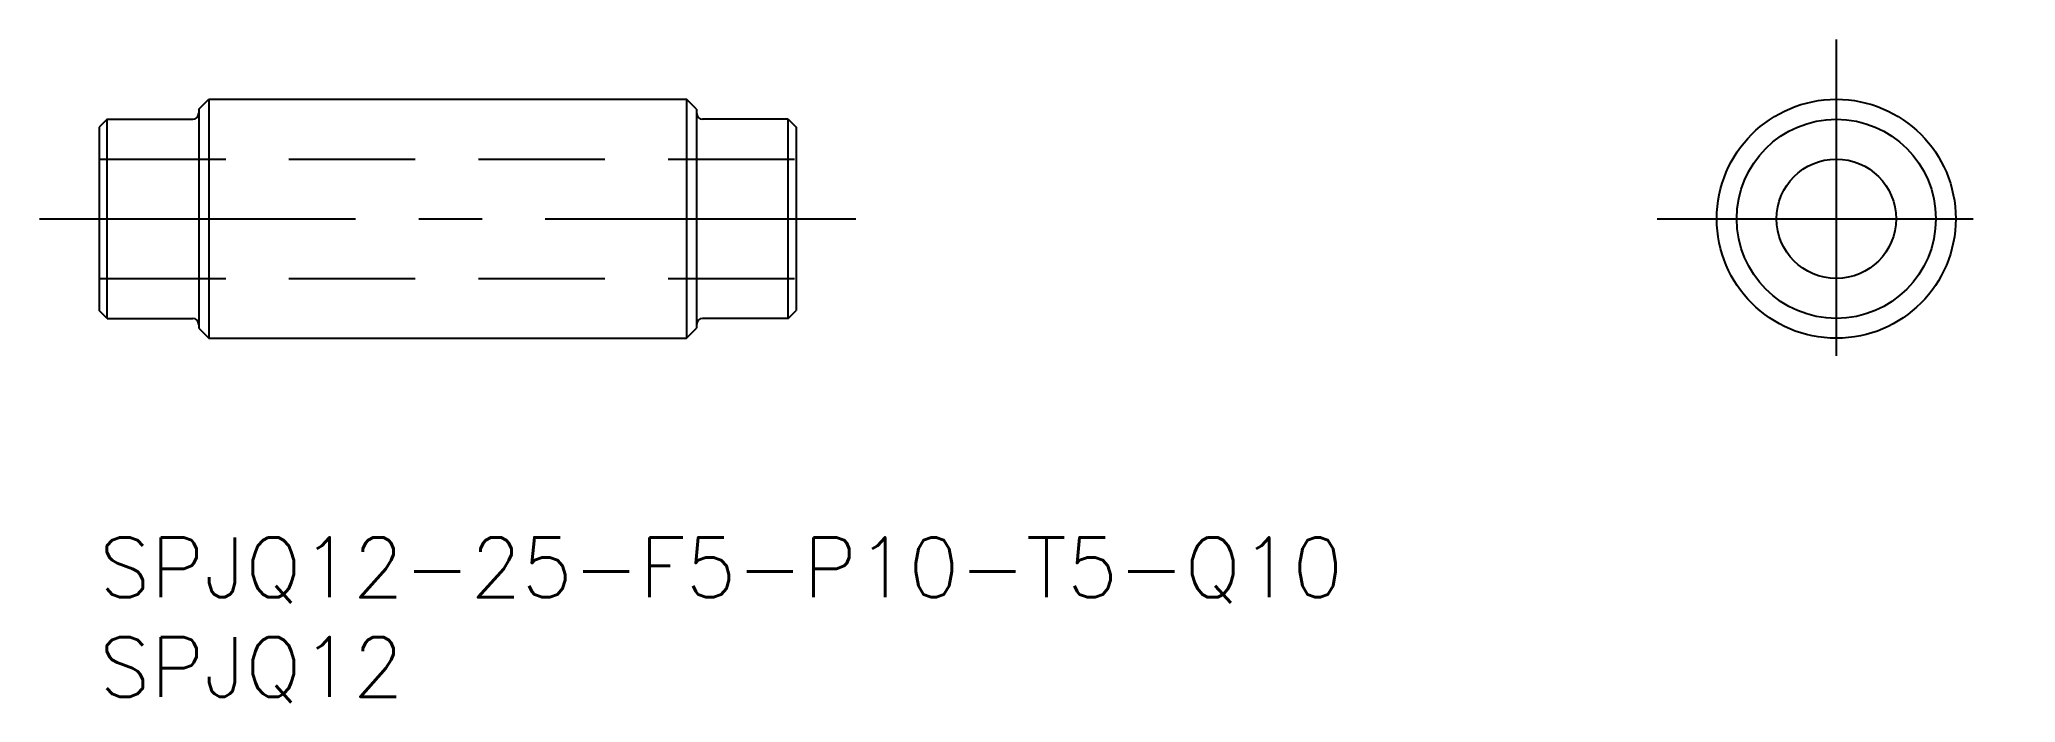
# Model space of a CAD drawing. Extents: x -3 to 96.2, y -8.3 to 25.
import ezdxf

# ---------------------------------------------------------------- set-up
doc = ezdxf.new("R2010")
doc.units = 0
doc.header["$LTSCALE"] = 0.5
doc.linetypes.add('CENTER', pattern=[50.8, 31.75, -6.35, 6.35, -6.35])
doc.linetypes.add('DASHED', pattern=[19.05, 12.7, -6.35])
for name, color, linetype in [('MSM_CENTER', 1, 'CENTER'), ('MSM_CONTINUOUS', 7, 'CONTINUOUS'), ('MSM_DASHED', 4, 'DASHED'), ('MSM_PART_NUMBER', 7, 'CONTINUOUS')]:
    doc.layers.add(name, color=color, linetype=linetype)
doc.styles.get("Standard").update_dxf_attribs({"font": 'txt.shx', "height": 3, "bigfont": 'bigfont.shx'})

# ---------------------------------------------------------------- blocks, each defined once
blk = doc.blocks.new('*U6')
at = {"layer": 'MSM_PART_NUMBER'}
blk.add_text('SPJQ12-25-F5-P10-T5-Q10', height=3, dxfattribs=at).set_placement((0, -3))
blk = doc.blocks.new('*U7')
at = {"layer": 'MSM_PART_NUMBER'}
blk.add_text('SPJQ12', height=3, dxfattribs=at).set_placement((0, -8))

msp = doc.modelspace()

# ---------------------------------------------------------------- linework, layer by layer
at = {"layer": 'MSM_CENTER'}
for p, q in [((87.246, 25), (87.246, 7)), ((-3, 16), (38, 16)), ((78.246, 16), (96.246, 16))]:
    msp.add_line(p, q, dxfattribs=at)
at = {"layer": 'MSM_CONTINUOUS'}
for p, q in [((5, 21.5), (5.5, 22)), ((5.5, 22), (29.5, 22)), ((5.5, 22), (5.5, 10)), ((29.5, 22), (29.5, 10)), ((30, 21.5), (29.5, 22)), ((0.4, 21), (0, 20.6)), ((0.4, 21), (4.7, 21)), ((0.4, 11), (0.4, 21)), ((5, 21.5), (5, 10.5)), ((30, 21.5), (30, 10.5)), ((34.6, 21), (30.3, 21)), ((34.6, 21), (35, 20.6)), ((34.6, 11), (34.6, 21)), ((0, 20.6), (0, 11.4)), ((35, 20.6), (35, 11.4)), ((0.4, 11), (0, 11.4)), ((0.4, 11), (4.7, 11)), ((34.6, 11), (30.3, 11)), ((34.6, 11), (35, 11.4)), ((5, 10.5), (5.5, 10)), ((5.5, 10), (29.5, 10)), ((29.5, 10), (30, 10.5))]:
    msp.add_line(p, q, dxfattribs=at)
for radius in [6, 5, 3]:
    msp.add_circle((87.246, 16), radius, dxfattribs=at)
for centre, start, end in [((4.7, 21.3), 270, 0), ((30.3, 21.3), 180, 270), ((4.7, 10.7), 0, 90), ((30.3, 10.7), 90, 180)]:
    msp.add_arc(centre, 0.3, start, end, dxfattribs=at)
at = {"layer": 'MSM_DASHED'}
for p, q in [((0, 19), (35, 19)), ((0, 13), (35, 13))]:
    msp.add_line(p, q, dxfattribs=at)

# ---------------------------------------------------------------- block references
at = {"layer": 'MSM_CONTINUOUS'}
for name in ['*U6', '*U7']:
    msp.add_blockref(name, (0, 0), dxfattribs=at)

doc.saveas('drawing.dxf')
